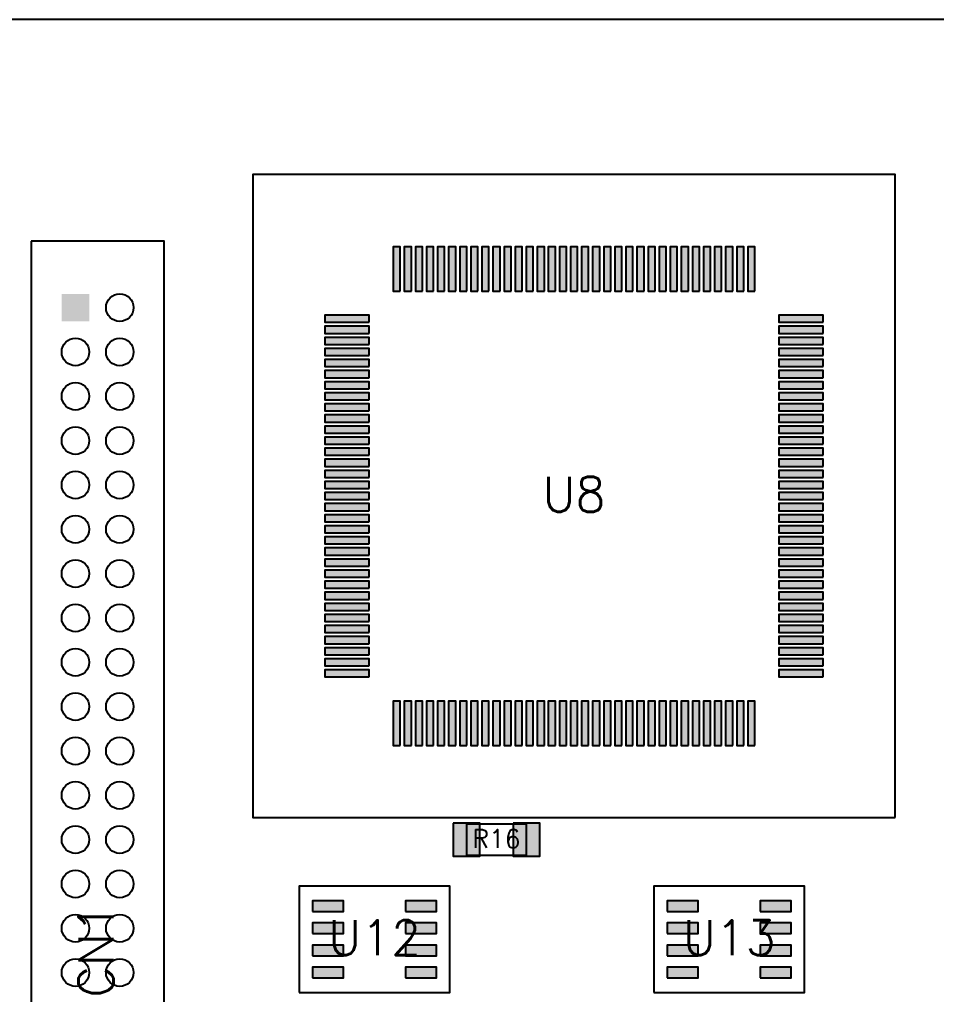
# Model space of a CAD drawing. Header units: millimetres. Extents: x 0 to 245, y 0 to 220.
# Drawn here: x 117.4 to 170, y 163.8 to 219.7 of the extents above; entities that cross this region are included whole.
import ezdxf

# ---------------------------------------------------------------- set-up
doc = ezdxf.new("R2010")
doc.units = ezdxf.units.MM
for name, color, linetype in [('Board', 255, 'Continuous'), ('PcbOutLine', 255, 'Continuous'), ('T_SMDOutline_InBom', 5, 'Continuous'), ('T_SMDText_InBom', 8, 'Continuous'), ('T_THTOutline_InBom', 22, 'Continuous'), ('T_THTText_InBom', 22, 'Continuous'), ('Top-InBomParts-SMD-0', 10, 'Continuous'), ('Top-InBomParts-THT-0', 22, 'Continuous'), ('Top-InBomParts-THT-all', 22, 'Continuous'), ('Top-InBomSMDPins-all', 5, 'Continuous'), ('Top-InBomSMDPinsPad-all', 5, 'Continuous')]:
    doc.layers.add(name, color=color, linetype=linetype)
doc.styles.get("Standard").update_dxf_attribs({"font": 'txt', "bigfont": 'gbcbig.shx'})

msp = doc.modelspace()

# ---------------------------------------------------------------- hatches: boundary and pattern name
at = {"layer": 'Top-InBomParts-THT-all'}
msp.add_hatch(color=256, dxfattribs=at).paths.add_polyline_path([(119.8626, 203.9874), (119.8626, 202.4126), (121.4374, 202.4126), (121.4374, 203.9874), (119.8626, 203.9874)], flags=0)
at = {"layer": 'Top-InBomSMDPinsPad-all'}
for points in [[(139.2682, 204.1522), (139.2682, 206.6922), (138.8618, 206.6922), (138.8618, 204.1522), (139.2682, 204.1522)], [(139.9032, 204.1522), (139.9032, 206.6922), (139.4968, 206.6922), (139.4968, 204.1522), (139.9032, 204.1522)], [(140.5382, 204.1522), (140.5382, 206.6922), (140.1318, 206.6922), (140.1318, 204.1522), (140.5382, 204.1522)], [(141.1732, 204.1522), (141.1732, 206.6922), (140.7668, 206.6922), (140.7668, 204.1522), (141.1732, 204.1522)], [(141.8082, 204.1522), (141.8082, 206.6922), (141.4018, 206.6922), (141.4018, 204.1522), (141.8082, 204.1522)], [(142.4432, 204.1522), (142.4432, 206.6922), (142.0368, 206.6922), (142.0368, 204.1522), (142.4432, 204.1522)], [(143.0782, 204.1522), (143.0782, 206.6922), (142.6718, 206.6922), (142.6718, 204.1522), (143.0782, 204.1522)], [(143.7132, 204.1522), (143.7132, 206.6922), (143.3068, 206.6922), (143.3068, 204.1522), (143.7132, 204.1522)], [(144.3482, 204.1522), (144.3482, 206.6922), (143.9418, 206.6922), (143.9418, 204.1522), (144.3482, 204.1522)], [(144.9832, 204.1522), (144.9832, 206.6922), (144.5768, 206.6922), (144.5768, 204.1522), (144.9832, 204.1522)], [(145.6182, 204.1522), (145.6182, 206.6922), (145.2118, 206.6922), (145.2118, 204.1522), (145.6182, 204.1522)], [(146.2532, 204.1522), (146.2532, 206.6922), (145.8468, 206.6922), (145.8468, 204.1522), (146.2532, 204.1522)], [(146.8882, 204.1522), (146.8882, 206.6922), (146.4818, 206.6922), (146.4818, 204.1522), (146.8882, 204.1522)], [(147.5232, 204.1522), (147.5232, 206.6922), (147.1168, 206.6922), (147.1168, 204.1522), (147.5232, 204.1522)], [(148.1582, 204.1522), (148.1582, 206.6922), (147.7518, 206.6922), (147.7518, 204.1522), (148.1582, 204.1522)], [(148.7932, 204.1522), (148.7932, 206.6922), (148.3868, 206.6922), (148.3868, 204.1522), (148.7932, 204.1522)], [(149.4279, 204.1522), (149.4279, 206.6922), (149.0215, 206.6922), (149.0215, 204.1522), (149.4279, 204.1522)], [(150.0629, 204.1522), (150.0629, 206.6922), (149.6565, 206.6922), (149.6565, 204.1522), (150.0629, 204.1522)], [(150.6979, 204.1522), (150.6979, 206.6922), (150.2915, 206.6922), (150.2915, 204.1522), (150.6979, 204.1522)], [(151.3329, 204.1522), (151.3329, 206.6922), (150.9265, 206.6922), (150.9265, 204.1522), (151.3329, 204.1522)], [(151.9679, 204.1522), (151.9679, 206.6922), (151.5615, 206.6922), (151.5615, 204.1522), (151.9679, 204.1522)], [(152.6029, 204.1522), (152.6029, 206.6922), (152.1965, 206.6922), (152.1965, 204.1522), (152.6029, 204.1522)], [(153.2379, 204.1522), (153.2379, 206.6922), (152.8315, 206.6922), (152.8315, 204.1522), (153.2379, 204.1522)], [(153.8729, 204.1522), (153.8729, 206.6922), (153.4665, 206.6922), (153.4665, 204.1522), (153.8729, 204.1522)], [(154.5079, 204.1522), (154.5079, 206.6922), (154.1015, 206.6922), (154.1015, 204.1522), (154.5079, 204.1522)], [(155.1429, 204.1522), (155.1429, 206.6922), (154.7365, 206.6922), (154.7365, 204.1522), (155.1429, 204.1522)], [(155.7779, 204.1522), (155.7779, 206.6922), (155.3715, 206.6922), (155.3715, 204.1522), (155.7779, 204.1522)], [(156.4129, 204.1522), (156.4129, 206.6922), (156.0065, 206.6922), (156.0065, 204.1522), (156.4129, 204.1522)], [(157.0479, 204.1522), (157.0479, 206.6922), (156.6415, 206.6922), (156.6415, 204.1522), (157.0479, 204.1522)], [(157.6829, 204.1522), (157.6829, 206.6922), (157.2765, 206.6922), (157.2765, 204.1522), (157.6829, 204.1522)], [(158.3179, 204.1522), (158.3179, 206.6922), (157.9115, 206.6922), (157.9115, 204.1522), (158.3179, 204.1522)], [(158.9529, 204.1522), (158.9529, 206.6922), (158.5465, 206.6922), (158.5465, 204.1522), (158.9529, 204.1522)], [(159.5879, 204.1522), (159.5879, 206.6922), (159.1815, 206.6922), (159.1815, 204.1522), (159.5879, 204.1522)], [(137.4775, 202.3615), (137.4775, 202.7679), (134.9375, 202.7679), (134.9375, 202.3615), (137.4775, 202.3615)], [(163.5122, 202.3615), (163.5122, 202.7679), (160.9722, 202.7679), (160.9722, 202.3615), (163.5122, 202.3615)], [(137.4775, 201.7265), (137.4775, 202.1329), (134.9375, 202.1329), (134.9375, 201.7265), (137.4775, 201.7265)], [(163.5122, 201.7265), (163.5122, 202.1329), (160.9722, 202.1329), (160.9722, 201.7265), (163.5122, 201.7265)], [(137.4775, 201.0915), (137.4775, 201.4979), (134.9375, 201.4979), (134.9375, 201.0915), (137.4775, 201.0915)], [(163.5122, 201.0915), (163.5122, 201.4979), (160.9722, 201.4979), (160.9722, 201.0915), (163.5122, 201.0915)], [(137.4775, 200.4565), (137.4775, 200.8629), (134.9375, 200.8629), (134.9375, 200.4565), (137.4775, 200.4565)], [(163.5122, 200.4565), (163.5122, 200.8629), (160.9722, 200.8629), (160.9722, 200.4565), (163.5122, 200.4565)], [(137.4775, 199.8215), (137.4775, 200.2279), (134.9375, 200.2279), (134.9375, 199.8215), (137.4775, 199.8215)], [(163.5122, 199.8215), (163.5122, 200.2279), (160.9722, 200.2279), (160.9722, 199.8215), (163.5122, 199.8215)], [(137.4775, 199.1865), (137.4775, 199.5929), (134.9375, 199.5929), (134.9375, 199.1865), (137.4775, 199.1865)], [(163.5122, 199.1865), (163.5122, 199.5929), (160.9722, 199.5929), (160.9722, 199.1865), (163.5122, 199.1865)], [(137.4775, 198.5515), (137.4775, 198.9579), (134.9375, 198.9579), (134.9375, 198.5515), (137.4775, 198.5515)], [(163.5122, 198.5515), (163.5122, 198.9579), (160.9722, 198.9579), (160.9722, 198.5515), (163.5122, 198.5515)], [(137.4775, 197.9165), (137.4775, 198.3229), (134.9375, 198.3229), (134.9375, 197.9165), (137.4775, 197.9165)], [(163.5122, 197.9165), (163.5122, 198.3229), (160.9722, 198.3229), (160.9722, 197.9165), (163.5122, 197.9165)], [(137.4775, 197.2815), (137.4775, 197.6879), (134.9375, 197.6879), (134.9375, 197.2815), (137.4775, 197.2815)], [(163.5122, 197.2815), (163.5122, 197.6879), (160.9722, 197.6879), (160.9722, 197.2815), (163.5122, 197.2815)], [(137.4775, 196.6465), (137.4775, 197.0529), (134.9375, 197.0529), (134.9375, 196.6465), (137.4775, 196.6465)], [(163.5122, 196.6465), (163.5122, 197.0529), (160.9722, 197.0529), (160.9722, 196.6465), (163.5122, 196.6465)], [(137.4775, 196.0115), (137.4775, 196.4179), (134.9375, 196.4179), (134.9375, 196.0115), (137.4775, 196.0115)], [(163.5122, 196.0115), (163.5122, 196.4179), (160.9722, 196.4179), (160.9722, 196.0115), (163.5122, 196.0115)], [(137.4775, 195.3765), (137.4775, 195.7829), (134.9375, 195.7829), (134.9375, 195.3765), (137.4775, 195.3765)], [(163.5122, 195.3765), (163.5122, 195.7829), (160.9722, 195.7829), (160.9722, 195.3765), (163.5122, 195.3765)], [(137.4775, 194.7415), (137.4775, 195.1479), (134.9375, 195.1479), (134.9375, 194.7415), (137.4775, 194.7415)], [(163.5122, 194.7415), (163.5122, 195.1479), (160.9722, 195.1479), (160.9722, 194.7415), (163.5122, 194.7415)], [(137.4775, 194.1065), (137.4775, 194.5129), (134.9375, 194.5129), (134.9375, 194.1065), (137.4775, 194.1065)], [(163.5122, 194.1065), (163.5122, 194.5129), (160.9722, 194.5129), (160.9722, 194.1065), (163.5122, 194.1065)], [(137.4775, 193.4715), (137.4775, 193.8779), (134.9375, 193.8779), (134.9375, 193.4715), (137.4775, 193.4715)], [(163.5122, 193.4715), (163.5122, 193.8779), (160.9722, 193.8779), (160.9722, 193.4715), (163.5122, 193.4715)], [(137.4775, 192.8365), (137.4775, 193.2429), (134.9375, 193.2429), (134.9375, 192.8365), (137.4775, 192.8365)], [(163.5122, 192.8365), (163.5122, 193.2429), (160.9722, 193.2429), (160.9722, 192.8365), (163.5122, 192.8365)], [(137.4775, 192.2018), (137.4775, 192.6082), (134.9375, 192.6082), (134.9375, 192.2018), (137.4775, 192.2018)], [(163.5122, 192.2018), (163.5122, 192.6082), (160.9722, 192.6082), (160.9722, 192.2018), (163.5122, 192.2018)], [(137.4775, 191.5668), (137.4775, 191.9732), (134.9375, 191.9732), (134.9375, 191.5668), (137.4775, 191.5668)], [(163.5122, 191.5668), (163.5122, 191.9732), (160.9722, 191.9732), (160.9722, 191.5668), (163.5122, 191.5668)], [(137.4775, 190.9318), (137.4775, 191.3382), (134.9375, 191.3382), (134.9375, 190.9318), (137.4775, 190.9318)], [(163.5122, 190.9318), (163.5122, 191.3382), (160.9722, 191.3382), (160.9722, 190.9318), (163.5122, 190.9318)], [(137.4775, 190.2968), (137.4775, 190.7032), (134.9375, 190.7032), (134.9375, 190.2968), (137.4775, 190.2968)], [(163.5122, 190.2968), (163.5122, 190.7032), (160.9722, 190.7032), (160.9722, 190.2968), (163.5122, 190.2968)], [(137.4775, 189.6618), (137.4775, 190.0682), (134.9375, 190.0682), (134.9375, 189.6618), (137.4775, 189.6618)], [(163.5122, 189.6618), (163.5122, 190.0682), (160.9722, 190.0682), (160.9722, 189.6618), (163.5122, 189.6618)], [(137.4775, 189.0268), (137.4775, 189.4332), (134.9375, 189.4332), (134.9375, 189.0268), (137.4775, 189.0268)], [(163.5122, 189.0268), (163.5122, 189.4332), (160.9722, 189.4332), (160.9722, 189.0268), (163.5122, 189.0268)], [(137.4775, 188.3918), (137.4775, 188.7982), (134.9375, 188.7982), (134.9375, 188.3918), (137.4775, 188.3918)], [(163.5122, 188.3918), (163.5122, 188.7982), (160.9722, 188.7982), (160.9722, 188.3918), (163.5122, 188.3918)], [(137.4775, 187.7568), (137.4775, 188.1632), (134.9375, 188.1632), (134.9375, 187.7568), (137.4775, 187.7568)], [(163.5122, 187.7568), (163.5122, 188.1632), (160.9722, 188.1632), (160.9722, 187.7568), (163.5122, 187.7568)], [(137.4775, 187.1218), (137.4775, 187.5282), (134.9375, 187.5282), (134.9375, 187.1218), (137.4775, 187.1218)], [(163.5122, 187.1218), (163.5122, 187.5282), (160.9722, 187.5282), (160.9722, 187.1218), (163.5122, 187.1218)], [(137.4775, 186.4868), (137.4775, 186.8932), (134.9375, 186.8932), (134.9375, 186.4868), (137.4775, 186.4868)], [(163.5122, 186.4868), (163.5122, 186.8932), (160.9722, 186.8932), (160.9722, 186.4868), (163.5122, 186.4868)], [(137.4775, 185.8518), (137.4775, 186.2582), (134.9375, 186.2582), (134.9375, 185.8518), (137.4775, 185.8518)], [(163.5122, 185.8518), (163.5122, 186.2582), (160.9722, 186.2582), (160.9722, 185.8518), (163.5122, 185.8518)], [(137.4775, 185.2168), (137.4775, 185.6232), (134.9375, 185.6232), (134.9375, 185.2168), (137.4775, 185.2168)], [(163.5122, 185.2168), (163.5122, 185.6232), (160.9722, 185.6232), (160.9722, 185.2168), (163.5122, 185.2168)], [(137.4775, 184.5818), (137.4775, 184.9882), (134.9375, 184.9882), (134.9375, 184.5818), (137.4775, 184.5818)], [(163.5122, 184.5818), (163.5122, 184.9882), (160.9722, 184.9882), (160.9722, 184.5818), (163.5122, 184.5818)], [(137.4775, 183.9468), (137.4775, 184.3532), (134.9375, 184.3532), (134.9375, 183.9468), (137.4775, 183.9468)], [(163.5122, 183.9468), (163.5122, 184.3532), (160.9722, 184.3532), (160.9722, 183.9468), (163.5122, 183.9468)], [(137.4775, 183.3118), (137.4775, 183.7182), (134.9375, 183.7182), (134.9375, 183.3118), (137.4775, 183.3118)], [(163.5122, 183.3118), (163.5122, 183.7182), (160.9722, 183.7182), (160.9722, 183.3118), (163.5122, 183.3118)], [(137.4775, 182.6768), (137.4775, 183.0832), (134.9375, 183.0832), (134.9375, 182.6768), (137.4775, 182.6768)], [(163.5122, 182.6768), (163.5122, 183.0832), (160.9722, 183.0832), (160.9722, 182.6768), (163.5122, 182.6768)], [(137.4775, 182.0418), (137.4775, 182.4482), (134.9375, 182.4482), (134.9375, 182.0418), (137.4775, 182.0418)], [(163.5122, 182.0418), (163.5122, 182.4482), (160.9722, 182.4482), (160.9722, 182.0418), (163.5122, 182.0418)], [(139.2682, 178.1175), (139.2682, 180.6575), (138.8618, 180.6575), (138.8618, 178.1175), (139.2682, 178.1175)], [(139.9032, 178.1175), (139.9032, 180.6575), (139.4968, 180.6575), (139.4968, 178.1175), (139.9032, 178.1175)], [(140.5382, 178.1175), (140.5382, 180.6575), (140.1318, 180.6575), (140.1318, 178.1175), (140.5382, 178.1175)], [(141.1732, 178.1175), (141.1732, 180.6575), (140.7668, 180.6575), (140.7668, 178.1175), (141.1732, 178.1175)], [(141.8082, 178.1175), (141.8082, 180.6575), (141.4018, 180.6575), (141.4018, 178.1175), (141.8082, 178.1175)], [(142.4432, 178.1175), (142.4432, 180.6575), (142.0368, 180.6575), (142.0368, 178.1175), (142.4432, 178.1175)], [(143.0782, 178.1175), (143.0782, 180.6575), (142.6718, 180.6575), (142.6718, 178.1175), (143.0782, 178.1175)], [(143.7132, 178.1175), (143.7132, 180.6575), (143.3068, 180.6575), (143.3068, 178.1175), (143.7132, 178.1175)], [(144.3482, 178.1175), (144.3482, 180.6575), (143.9418, 180.6575), (143.9418, 178.1175), (144.3482, 178.1175)], [(144.9832, 178.1175), (144.9832, 180.6575), (144.5768, 180.6575), (144.5768, 178.1175), (144.9832, 178.1175)], [(145.6182, 178.1175), (145.6182, 180.6575), (145.2118, 180.6575), (145.2118, 178.1175), (145.6182, 178.1175)], [(146.2532, 178.1175), (146.2532, 180.6575), (145.8468, 180.6575), (145.8468, 178.1175), (146.2532, 178.1175)], [(146.8882, 178.1175), (146.8882, 180.6575), (146.4818, 180.6575), (146.4818, 178.1175), (146.8882, 178.1175)], [(147.5232, 178.1175), (147.5232, 180.6575), (147.1168, 180.6575), (147.1168, 178.1175), (147.5232, 178.1175)], [(148.1582, 178.1175), (148.1582, 180.6575), (147.7518, 180.6575), (147.7518, 178.1175), (148.1582, 178.1175)], [(148.7932, 178.1175), (148.7932, 180.6575), (148.3868, 180.6575), (148.3868, 178.1175), (148.7932, 178.1175)], [(149.4279, 178.1175), (149.4279, 180.6575), (149.0215, 180.6575), (149.0215, 178.1175), (149.4279, 178.1175)], [(150.0629, 178.1175), (150.0629, 180.6575), (149.6565, 180.6575), (149.6565, 178.1175), (150.0629, 178.1175)], [(150.6979, 178.1175), (150.6979, 180.6575), (150.2915, 180.6575), (150.2915, 178.1175), (150.6979, 178.1175)], [(151.3329, 178.1175), (151.3329, 180.6575), (150.9265, 180.6575), (150.9265, 178.1175), (151.3329, 178.1175)], [(151.9679, 178.1175), (151.9679, 180.6575), (151.5615, 180.6575), (151.5615, 178.1175), (151.9679, 178.1175)], [(152.6029, 178.1175), (152.6029, 180.6575), (152.1965, 180.6575), (152.1965, 178.1175), (152.6029, 178.1175)], [(153.2379, 178.1175), (153.2379, 180.6575), (152.8315, 180.6575), (152.8315, 178.1175), (153.2379, 178.1175)], [(153.8729, 178.1175), (153.8729, 180.6575), (153.4665, 180.6575), (153.4665, 178.1175), (153.8729, 178.1175)], [(154.5079, 178.1175), (154.5079, 180.6575), (154.1015, 180.6575), (154.1015, 178.1175), (154.5079, 178.1175)], [(155.1429, 178.1175), (155.1429, 180.6575), (154.7365, 180.6575), (154.7365, 178.1175), (155.1429, 178.1175)], [(155.7779, 178.1175), (155.7779, 180.6575), (155.3715, 180.6575), (155.3715, 178.1175), (155.7779, 178.1175)], [(156.4129, 178.1175), (156.4129, 180.6575), (156.0065, 180.6575), (156.0065, 178.1175), (156.4129, 178.1175)], [(157.0479, 178.1175), (157.0479, 180.6575), (156.6415, 180.6575), (156.6415, 178.1175), (157.0479, 178.1175)], [(157.6829, 178.1175), (157.6829, 180.6575), (157.2765, 180.6575), (157.2765, 178.1175), (157.6829, 178.1175)], [(158.3179, 178.1175), (158.3179, 180.6575), (157.9115, 180.6575), (157.9115, 178.1175), (158.3179, 178.1175)], [(158.9529, 178.1175), (158.9529, 180.6575), (158.5465, 180.6575), (158.5465, 178.1175), (158.9529, 178.1175)], [(159.5879, 178.1175), (159.5879, 180.6575), (159.1815, 180.6575), (159.1815, 178.1175), (159.5879, 178.1175)], [(142.3035, 173.6725), (142.3035, 171.7675), (143.8275, 171.7675), (143.8275, 173.6725), (142.3035, 173.6725)], [(145.7322, 173.6725), (145.7322, 171.7675), (147.2562, 171.7675), (147.2562, 173.6725), (145.7322, 173.6725)], [(134.2393, 168.6049), (136.0173, 168.6049), (136.0173, 169.2145), (134.2393, 169.2145), (134.2393, 168.6049)], [(139.5727, 168.6049), (141.3507, 168.6049), (141.3507, 169.2145), (139.5727, 169.2145), (139.5727, 168.6049)], [(154.5593, 168.6049), (156.3373, 168.6049), (156.3373, 169.2145), (154.5593, 169.2145), (154.5593, 168.6049)], [(159.8927, 168.6049), (161.6707, 168.6049), (161.6707, 169.2145), (159.8927, 169.2145), (159.8927, 168.6049)], [(134.2393, 167.3349), (136.0173, 167.3349), (136.0173, 167.9445), (134.2393, 167.9445), (134.2393, 167.3349)], [(139.5727, 167.3349), (141.3507, 167.3349), (141.3507, 167.9445), (139.5727, 167.9445), (139.5727, 167.3349)], [(154.5593, 167.3349), (156.3373, 167.3349), (156.3373, 167.9445), (154.5593, 167.9445), (154.5593, 167.3349)], [(159.8927, 167.3349), (161.6707, 167.3349), (161.6707, 167.9445), (159.8927, 167.9445), (159.8927, 167.3349)], [(134.2393, 166.0655), (136.0173, 166.0655), (136.0173, 166.6751), (134.2393, 166.6751), (134.2393, 166.0655)], [(139.5727, 166.0655), (141.3507, 166.0655), (141.3507, 166.6751), (139.5727, 166.6751), (139.5727, 166.0655)], [(154.5593, 166.0655), (156.3373, 166.0655), (156.3373, 166.6751), (154.5593, 166.6751), (154.5593, 166.0655)], [(159.8927, 166.0655), (161.6707, 166.0655), (161.6707, 166.6751), (159.8927, 166.6751), (159.8927, 166.0655)], [(134.2393, 164.7955), (136.0173, 164.7955), (136.0173, 165.4051), (134.2393, 165.4051), (134.2393, 164.7955)], [(139.5727, 164.7955), (141.3507, 164.7955), (141.3507, 165.4051), (139.5727, 165.4051), (139.5727, 164.7955)], [(154.5593, 164.7955), (156.3373, 164.7955), (156.3373, 165.4051), (154.5593, 165.4051), (154.5593, 164.7955)], [(159.8927, 164.7955), (161.6707, 164.7955), (161.6707, 165.4051), (159.8927, 165.4051), (159.8927, 164.7955)]]:
    msp.add_hatch(color=256, dxfattribs=at).paths.add_polyline_path(points, flags=0)

# ---------------------------------------------------------------- linework, layer by layer
at = {"layer": 'Board'}
msp.add_lwpolyline([(0, 0), (245.11, 0), (245.11, 219.71), (0, 219.71), (0, 0)], dxfattribs=at)
at = {"layer": 'PcbOutLine', "const_width": 0.000762}
msp.add_lwpolyline([(0, 219.7095), (245.1095, 219.7095)], dxfattribs=at)
at = {"layer": 'T_SMDOutline_InBom'}
for points in [[(167.6397, 173.99), (167.6397, 210.8197), (130.81, 210.8197), (130.81, 173.99), (167.6397, 173.99)], [(143.0655, 173.609), (143.0655, 171.831), (146.4942, 171.831), (146.4942, 173.609), (143.0655, 173.609)], [(133.477, 163.957), (142.1127, 163.957), (142.1127, 170.0527), (133.477, 170.0527), (133.477, 163.957)], [(153.797, 163.957), (162.4327, 163.957), (162.4327, 170.0527), (153.797, 170.0527), (153.797, 163.957)]]:
    msp.add_lwpolyline(points, dxfattribs=at)
at = {"layer": 'T_THTOutline_InBom'}
msp.add_lwpolyline([(118.11, 207.01), (118.11, 125.73), (125.7297, 125.73), (125.7297, 207.01), (118.11, 207.01)], dxfattribs=at)
at = {"layer": 'Top-InBomParts-SMD-0'}
for points in [[(167.6397, 173.99), (167.6397, 210.82), (130.8097, 210.82), (130.8097, 173.99), (167.6397, 173.99)], [(143.0655, 173.609), (143.0655, 171.831), (146.4945, 171.831), (146.4945, 173.609), (143.0655, 173.609)], [(133.477, 163.957), (142.113, 163.957), (142.113, 170.053), (133.477, 170.053), (133.477, 163.957)], [(153.797, 163.957), (162.433, 163.957), (162.433, 170.053), (153.797, 170.053), (153.797, 163.957)]]:
    msp.add_lwpolyline(points, dxfattribs=at)
at = {"layer": 'Top-InBomParts-THT-0'}
msp.add_lwpolyline([(118.11, 207.01), (118.11, 125.73), (125.73, 125.73), (125.73, 207.01), (118.11, 207.01)], dxfattribs=at)
at = {"layer": 'Top-InBomParts-THT-all'}
for centre in [(123.19, 203.1997), (120.65, 200.6597), (123.19, 200.6597), (120.65, 198.12), (123.19, 198.12), (120.65, 195.5797), (123.19, 195.5797), (120.65, 193.0397), (123.19, 193.0397), (120.65, 190.4997), (123.19, 190.4997), (120.65, 187.9597), (123.19, 187.9597), (120.65, 185.42), (123.19, 185.42), (120.65, 182.8797), (123.19, 182.8797), (120.65, 180.3397), (123.19, 180.3397), (120.65, 177.7997), (123.19, 177.7997), (120.65, 175.2597), (123.19, 175.2597), (120.65, 172.72), (123.19, 172.72), (120.65, 170.1797), (123.19, 170.1797), (120.65, 167.64), (123.19, 167.64), (120.65, 165.1), (123.19, 165.1)]:
    msp.add_circle(centre, 0.7873, dxfattribs=at)
at = {"layer": 'Top-InBomSMDPins-all'}
for points in [[(139.2682, 204.1522), (139.2682, 206.6922), (138.8618, 206.6922), (138.8618, 204.1522), (139.2682, 204.1522)], [(139.9032, 204.1522), (139.9032, 206.6922), (139.4968, 206.6922), (139.4968, 204.1522), (139.9032, 204.1522)], [(140.5382, 204.1522), (140.5382, 206.6922), (140.1318, 206.6922), (140.1318, 204.1522), (140.5382, 204.1522)], [(141.1732, 204.1522), (141.1732, 206.6922), (140.7668, 206.6922), (140.7668, 204.1522), (141.1732, 204.1522)], [(141.8082, 204.1522), (141.8082, 206.6922), (141.4018, 206.6922), (141.4018, 204.1522), (141.8082, 204.1522)], [(142.4432, 204.1522), (142.4432, 206.6922), (142.0368, 206.6922), (142.0368, 204.1522), (142.4432, 204.1522)], [(143.0782, 204.1522), (143.0782, 206.6922), (142.6718, 206.6922), (142.6718, 204.1522), (143.0782, 204.1522)], [(143.7132, 204.1522), (143.7132, 206.6922), (143.3068, 206.6922), (143.3068, 204.1522), (143.7132, 204.1522)], [(144.3482, 204.1522), (144.3482, 206.6922), (143.9418, 206.6922), (143.9418, 204.1522), (144.3482, 204.1522)], [(144.9832, 204.1522), (144.9832, 206.6922), (144.5768, 206.6922), (144.5768, 204.1522), (144.9832, 204.1522)], [(145.6182, 204.1522), (145.6182, 206.6922), (145.2118, 206.6922), (145.2118, 204.1522), (145.6182, 204.1522)], [(146.2532, 204.1522), (146.2532, 206.6922), (145.8468, 206.6922), (145.8468, 204.1522), (146.2532, 204.1522)], [(146.8882, 204.1522), (146.8882, 206.6922), (146.4818, 206.6922), (146.4818, 204.1522), (146.8882, 204.1522)], [(147.5232, 204.1522), (147.5232, 206.6922), (147.1168, 206.6922), (147.1168, 204.1522), (147.5232, 204.1522)], [(148.1582, 204.1522), (148.1582, 206.6922), (147.7518, 206.6922), (147.7518, 204.1522), (148.1582, 204.1522)], [(148.7932, 204.1522), (148.7932, 206.6922), (148.3868, 206.6922), (148.3868, 204.1522), (148.7932, 204.1522)], [(149.4279, 204.1522), (149.4279, 206.6922), (149.0215, 206.6922), (149.0215, 204.1522), (149.4279, 204.1522)], [(150.0629, 204.1522), (150.0629, 206.6922), (149.6565, 206.6922), (149.6565, 204.1522), (150.0629, 204.1522)], [(150.6979, 204.1522), (150.6979, 206.6922), (150.2915, 206.6922), (150.2915, 204.1522), (150.6979, 204.1522)], [(151.3329, 204.1522), (151.3329, 206.6922), (150.9265, 206.6922), (150.9265, 204.1522), (151.3329, 204.1522)], [(151.9679, 204.1522), (151.9679, 206.6922), (151.5615, 206.6922), (151.5615, 204.1522), (151.9679, 204.1522)], [(152.6029, 204.1522), (152.6029, 206.6922), (152.1965, 206.6922), (152.1965, 204.1522), (152.6029, 204.1522)], [(153.2379, 204.1522), (153.2379, 206.6922), (152.8315, 206.6922), (152.8315, 204.1522), (153.2379, 204.1522)], [(153.8729, 204.1522), (153.8729, 206.6922), (153.4665, 206.6922), (153.4665, 204.1522), (153.8729, 204.1522)], [(154.5079, 204.1522), (154.5079, 206.6922), (154.1015, 206.6922), (154.1015, 204.1522), (154.5079, 204.1522)], [(155.1429, 204.1522), (155.1429, 206.6922), (154.7365, 206.6922), (154.7365, 204.1522), (155.1429, 204.1522)], [(155.7779, 204.1522), (155.7779, 206.6922), (155.3715, 206.6922), (155.3715, 204.1522), (155.7779, 204.1522)], [(156.4129, 204.1522), (156.4129, 206.6922), (156.0065, 206.6922), (156.0065, 204.1522), (156.4129, 204.1522)], [(157.0479, 204.1522), (157.0479, 206.6922), (156.6415, 206.6922), (156.6415, 204.1522), (157.0479, 204.1522)], [(157.6829, 204.1522), (157.6829, 206.6922), (157.2765, 206.6922), (157.2765, 204.1522), (157.6829, 204.1522)], [(158.3179, 204.1522), (158.3179, 206.6922), (157.9115, 206.6922), (157.9115, 204.1522), (158.3179, 204.1522)], [(158.9529, 204.1522), (158.9529, 206.6922), (158.5465, 206.6922), (158.5465, 204.1522), (158.9529, 204.1522)], [(159.5879, 204.1522), (159.5879, 206.6922), (159.1815, 206.6922), (159.1815, 204.1522), (159.5879, 204.1522)], [(137.4775, 202.3615), (137.4775, 202.7679), (134.9375, 202.7679), (134.9375, 202.3615), (137.4775, 202.3615)], [(163.5122, 202.3615), (163.5122, 202.7679), (160.9722, 202.7679), (160.9722, 202.3615), (163.5122, 202.3615)], [(137.4775, 201.7265), (137.4775, 202.1329), (134.9375, 202.1329), (134.9375, 201.7265), (137.4775, 201.7265)], [(163.5122, 201.7265), (163.5122, 202.1329), (160.9722, 202.1329), (160.9722, 201.7265), (163.5122, 201.7265)], [(137.4775, 201.0915), (137.4775, 201.4979), (134.9375, 201.4979), (134.9375, 201.0915), (137.4775, 201.0915)], [(163.5122, 201.0915), (163.5122, 201.4979), (160.9722, 201.4979), (160.9722, 201.0915), (163.5122, 201.0915)], [(137.4775, 200.4565), (137.4775, 200.8629), (134.9375, 200.8629), (134.9375, 200.4565), (137.4775, 200.4565)], [(163.5122, 200.4565), (163.5122, 200.8629), (160.9722, 200.8629), (160.9722, 200.4565), (163.5122, 200.4565)], [(137.4775, 199.8215), (137.4775, 200.2279), (134.9375, 200.2279), (134.9375, 199.8215), (137.4775, 199.8215)], [(163.5122, 199.8215), (163.5122, 200.2279), (160.9722, 200.2279), (160.9722, 199.8215), (163.5122, 199.8215)], [(137.4775, 199.1865), (137.4775, 199.5929), (134.9375, 199.5929), (134.9375, 199.1865), (137.4775, 199.1865)], [(163.5122, 199.1865), (163.5122, 199.5929), (160.9722, 199.5929), (160.9722, 199.1865), (163.5122, 199.1865)], [(137.4775, 198.5515), (137.4775, 198.9579), (134.9375, 198.9579), (134.9375, 198.5515), (137.4775, 198.5515)], [(163.5122, 198.5515), (163.5122, 198.9579), (160.9722, 198.9579), (160.9722, 198.5515), (163.5122, 198.5515)], [(137.4775, 197.9165), (137.4775, 198.3229), (134.9375, 198.3229), (134.9375, 197.9165), (137.4775, 197.9165)], [(163.5122, 197.9165), (163.5122, 198.3229), (160.9722, 198.3229), (160.9722, 197.9165), (163.5122, 197.9165)], [(137.4775, 197.2815), (137.4775, 197.6879), (134.9375, 197.6879), (134.9375, 197.2815), (137.4775, 197.2815)], [(163.5122, 197.2815), (163.5122, 197.6879), (160.9722, 197.6879), (160.9722, 197.2815), (163.5122, 197.2815)], [(137.4775, 196.6465), (137.4775, 197.0529), (134.9375, 197.0529), (134.9375, 196.6465), (137.4775, 196.6465)], [(163.5122, 196.6465), (163.5122, 197.0529), (160.9722, 197.0529), (160.9722, 196.6465), (163.5122, 196.6465)], [(137.4775, 196.0115), (137.4775, 196.4179), (134.9375, 196.4179), (134.9375, 196.0115), (137.4775, 196.0115)], [(163.5122, 196.0115), (163.5122, 196.4179), (160.9722, 196.4179), (160.9722, 196.0115), (163.5122, 196.0115)], [(137.4775, 195.3765), (137.4775, 195.7829), (134.9375, 195.7829), (134.9375, 195.3765), (137.4775, 195.3765)], [(163.5122, 195.3765), (163.5122, 195.7829), (160.9722, 195.7829), (160.9722, 195.3765), (163.5122, 195.3765)], [(137.4775, 194.7415), (137.4775, 195.1479), (134.9375, 195.1479), (134.9375, 194.7415), (137.4775, 194.7415)], [(163.5122, 194.7415), (163.5122, 195.1479), (160.9722, 195.1479), (160.9722, 194.7415), (163.5122, 194.7415)], [(137.4775, 194.1065), (137.4775, 194.5129), (134.9375, 194.5129), (134.9375, 194.1065), (137.4775, 194.1065)], [(163.5122, 194.1065), (163.5122, 194.5129), (160.9722, 194.5129), (160.9722, 194.1065), (163.5122, 194.1065)], [(137.4775, 193.4715), (137.4775, 193.8779), (134.9375, 193.8779), (134.9375, 193.4715), (137.4775, 193.4715)], [(163.5122, 193.4715), (163.5122, 193.8779), (160.9722, 193.8779), (160.9722, 193.4715), (163.5122, 193.4715)], [(137.4775, 192.8365), (137.4775, 193.2429), (134.9375, 193.2429), (134.9375, 192.8365), (137.4775, 192.8365)], [(163.5122, 192.8365), (163.5122, 193.2429), (160.9722, 193.2429), (160.9722, 192.8365), (163.5122, 192.8365)], [(137.4775, 192.2018), (137.4775, 192.6082), (134.9375, 192.6082), (134.9375, 192.2018), (137.4775, 192.2018)], [(163.5122, 192.2018), (163.5122, 192.6082), (160.9722, 192.6082), (160.9722, 192.2018), (163.5122, 192.2018)], [(137.4775, 191.5668), (137.4775, 191.9732), (134.9375, 191.9732), (134.9375, 191.5668), (137.4775, 191.5668)], [(163.5122, 191.5668), (163.5122, 191.9732), (160.9722, 191.9732), (160.9722, 191.5668), (163.5122, 191.5668)], [(137.4775, 190.9318), (137.4775, 191.3382), (134.9375, 191.3382), (134.9375, 190.9318), (137.4775, 190.9318)], [(163.5122, 190.9318), (163.5122, 191.3382), (160.9722, 191.3382), (160.9722, 190.9318), (163.5122, 190.9318)], [(137.4775, 190.2968), (137.4775, 190.7032), (134.9375, 190.7032), (134.9375, 190.2968), (137.4775, 190.2968)], [(163.5122, 190.2968), (163.5122, 190.7032), (160.9722, 190.7032), (160.9722, 190.2968), (163.5122, 190.2968)], [(137.4775, 189.6618), (137.4775, 190.0682), (134.9375, 190.0682), (134.9375, 189.6618), (137.4775, 189.6618)], [(163.5122, 189.6618), (163.5122, 190.0682), (160.9722, 190.0682), (160.9722, 189.6618), (163.5122, 189.6618)], [(137.4775, 189.0268), (137.4775, 189.4332), (134.9375, 189.4332), (134.9375, 189.0268), (137.4775, 189.0268)], [(163.5122, 189.0268), (163.5122, 189.4332), (160.9722, 189.4332), (160.9722, 189.0268), (163.5122, 189.0268)], [(137.4775, 188.3918), (137.4775, 188.7982), (134.9375, 188.7982), (134.9375, 188.3918), (137.4775, 188.3918)], [(163.5122, 188.3918), (163.5122, 188.7982), (160.9722, 188.7982), (160.9722, 188.3918), (163.5122, 188.3918)], [(137.4775, 187.7568), (137.4775, 188.1632), (134.9375, 188.1632), (134.9375, 187.7568), (137.4775, 187.7568)], [(163.5122, 187.7568), (163.5122, 188.1632), (160.9722, 188.1632), (160.9722, 187.7568), (163.5122, 187.7568)], [(137.4775, 187.1218), (137.4775, 187.5282), (134.9375, 187.5282), (134.9375, 187.1218), (137.4775, 187.1218)], [(163.5122, 187.1218), (163.5122, 187.5282), (160.9722, 187.5282), (160.9722, 187.1218), (163.5122, 187.1218)], [(137.4775, 186.4868), (137.4775, 186.8932), (134.9375, 186.8932), (134.9375, 186.4868), (137.4775, 186.4868)], [(163.5122, 186.4868), (163.5122, 186.8932), (160.9722, 186.8932), (160.9722, 186.4868), (163.5122, 186.4868)], [(137.4775, 185.8518), (137.4775, 186.2582), (134.9375, 186.2582), (134.9375, 185.8518), (137.4775, 185.8518)], [(163.5122, 185.8518), (163.5122, 186.2582), (160.9722, 186.2582), (160.9722, 185.8518), (163.5122, 185.8518)], [(137.4775, 185.2168), (137.4775, 185.6232), (134.9375, 185.6232), (134.9375, 185.2168), (137.4775, 185.2168)], [(163.5122, 185.2168), (163.5122, 185.6232), (160.9722, 185.6232), (160.9722, 185.2168), (163.5122, 185.2168)], [(137.4775, 184.5818), (137.4775, 184.9882), (134.9375, 184.9882), (134.9375, 184.5818), (137.4775, 184.5818)], [(163.5122, 184.5818), (163.5122, 184.9882), (160.9722, 184.9882), (160.9722, 184.5818), (163.5122, 184.5818)], [(137.4775, 183.9468), (137.4775, 184.3532), (134.9375, 184.3532), (134.9375, 183.9468), (137.4775, 183.9468)], [(163.5122, 183.9468), (163.5122, 184.3532), (160.9722, 184.3532), (160.9722, 183.9468), (163.5122, 183.9468)], [(137.4775, 183.3118), (137.4775, 183.7182), (134.9375, 183.7182), (134.9375, 183.3118), (137.4775, 183.3118)], [(163.5122, 183.3118), (163.5122, 183.7182), (160.9722, 183.7182), (160.9722, 183.3118), (163.5122, 183.3118)], [(137.4775, 182.6768), (137.4775, 183.0832), (134.9375, 183.0832), (134.9375, 182.6768), (137.4775, 182.6768)], [(163.5122, 182.6768), (163.5122, 183.0832), (160.9722, 183.0832), (160.9722, 182.6768), (163.5122, 182.6768)], [(137.4775, 182.0418), (137.4775, 182.4482), (134.9375, 182.4482), (134.9375, 182.0418), (137.4775, 182.0418)], [(163.5122, 182.0418), (163.5122, 182.4482), (160.9722, 182.4482), (160.9722, 182.0418), (163.5122, 182.0418)], [(139.2682, 178.1175), (139.2682, 180.6575), (138.8618, 180.6575), (138.8618, 178.1175), (139.2682, 178.1175)], [(139.9032, 178.1175), (139.9032, 180.6575), (139.4968, 180.6575), (139.4968, 178.1175), (139.9032, 178.1175)], [(140.5382, 178.1175), (140.5382, 180.6575), (140.1318, 180.6575), (140.1318, 178.1175), (140.5382, 178.1175)], [(141.1732, 178.1175), (141.1732, 180.6575), (140.7668, 180.6575), (140.7668, 178.1175), (141.1732, 178.1175)], [(141.8082, 178.1175), (141.8082, 180.6575), (141.4018, 180.6575), (141.4018, 178.1175), (141.8082, 178.1175)], [(142.4432, 178.1175), (142.4432, 180.6575), (142.0368, 180.6575), (142.0368, 178.1175), (142.4432, 178.1175)], [(143.0782, 178.1175), (143.0782, 180.6575), (142.6718, 180.6575), (142.6718, 178.1175), (143.0782, 178.1175)], [(143.7132, 178.1175), (143.7132, 180.6575), (143.3068, 180.6575), (143.3068, 178.1175), (143.7132, 178.1175)], [(144.3482, 178.1175), (144.3482, 180.6575), (143.9418, 180.6575), (143.9418, 178.1175), (144.3482, 178.1175)], [(144.9832, 178.1175), (144.9832, 180.6575), (144.5768, 180.6575), (144.5768, 178.1175), (144.9832, 178.1175)], [(145.6182, 178.1175), (145.6182, 180.6575), (145.2118, 180.6575), (145.2118, 178.1175), (145.6182, 178.1175)], [(146.2532, 178.1175), (146.2532, 180.6575), (145.8468, 180.6575), (145.8468, 178.1175), (146.2532, 178.1175)], [(146.8882, 178.1175), (146.8882, 180.6575), (146.4818, 180.6575), (146.4818, 178.1175), (146.8882, 178.1175)], [(147.5232, 178.1175), (147.5232, 180.6575), (147.1168, 180.6575), (147.1168, 178.1175), (147.5232, 178.1175)], [(148.1582, 178.1175), (148.1582, 180.6575), (147.7518, 180.6575), (147.7518, 178.1175), (148.1582, 178.1175)], [(148.7932, 178.1175), (148.7932, 180.6575), (148.3868, 180.6575), (148.3868, 178.1175), (148.7932, 178.1175)], [(149.4279, 178.1175), (149.4279, 180.6575), (149.0215, 180.6575), (149.0215, 178.1175), (149.4279, 178.1175)], [(150.0629, 178.1175), (150.0629, 180.6575), (149.6565, 180.6575), (149.6565, 178.1175), (150.0629, 178.1175)], [(150.6979, 178.1175), (150.6979, 180.6575), (150.2915, 180.6575), (150.2915, 178.1175), (150.6979, 178.1175)], [(151.3329, 178.1175), (151.3329, 180.6575), (150.9265, 180.6575), (150.9265, 178.1175), (151.3329, 178.1175)], [(151.9679, 178.1175), (151.9679, 180.6575), (151.5615, 180.6575), (151.5615, 178.1175), (151.9679, 178.1175)], [(152.6029, 178.1175), (152.6029, 180.6575), (152.1965, 180.6575), (152.1965, 178.1175), (152.6029, 178.1175)], [(153.2379, 178.1175), (153.2379, 180.6575), (152.8315, 180.6575), (152.8315, 178.1175), (153.2379, 178.1175)], [(153.8729, 178.1175), (153.8729, 180.6575), (153.4665, 180.6575), (153.4665, 178.1175), (153.8729, 178.1175)], [(154.5079, 178.1175), (154.5079, 180.6575), (154.1015, 180.6575), (154.1015, 178.1175), (154.5079, 178.1175)], [(155.1429, 178.1175), (155.1429, 180.6575), (154.7365, 180.6575), (154.7365, 178.1175), (155.1429, 178.1175)], [(155.7779, 178.1175), (155.7779, 180.6575), (155.3715, 180.6575), (155.3715, 178.1175), (155.7779, 178.1175)], [(156.4129, 178.1175), (156.4129, 180.6575), (156.0065, 180.6575), (156.0065, 178.1175), (156.4129, 178.1175)], [(157.0479, 178.1175), (157.0479, 180.6575), (156.6415, 180.6575), (156.6415, 178.1175), (157.0479, 178.1175)], [(157.6829, 178.1175), (157.6829, 180.6575), (157.2765, 180.6575), (157.2765, 178.1175), (157.6829, 178.1175)], [(158.3179, 178.1175), (158.3179, 180.6575), (157.9115, 180.6575), (157.9115, 178.1175), (158.3179, 178.1175)], [(158.9529, 178.1175), (158.9529, 180.6575), (158.5465, 180.6575), (158.5465, 178.1175), (158.9529, 178.1175)], [(159.5879, 178.1175), (159.5879, 180.6575), (159.1815, 180.6575), (159.1815, 178.1175), (159.5879, 178.1175)], [(142.3035, 173.6725), (142.3035, 171.7675), (143.8275, 171.7675), (143.8275, 173.6725), (142.3035, 173.6725)], [(145.7322, 173.6725), (145.7322, 171.7675), (147.2562, 171.7675), (147.2562, 173.6725), (145.7322, 173.6725)], [(134.2393, 168.6049), (136.0173, 168.6049), (136.0173, 169.2145), (134.2393, 169.2145), (134.2393, 168.6049)], [(139.5727, 168.6049), (141.3507, 168.6049), (141.3507, 169.2145), (139.5727, 169.2145), (139.5727, 168.6049)], [(154.5593, 168.6049), (156.3373, 168.6049), (156.3373, 169.2145), (154.5593, 169.2145), (154.5593, 168.6049)], [(159.8927, 168.6049), (161.6707, 168.6049), (161.6707, 169.2145), (159.8927, 169.2145), (159.8927, 168.6049)], [(134.2393, 167.3349), (136.0173, 167.3349), (136.0173, 167.9445), (134.2393, 167.9445), (134.2393, 167.3349)], [(139.5727, 167.3349), (141.3507, 167.3349), (141.3507, 167.9445), (139.5727, 167.9445), (139.5727, 167.3349)], [(154.5593, 167.3349), (156.3373, 167.3349), (156.3373, 167.9445), (154.5593, 167.9445), (154.5593, 167.3349)], [(159.8927, 167.3349), (161.6707, 167.3349), (161.6707, 167.9445), (159.8927, 167.9445), (159.8927, 167.3349)], [(134.2393, 166.0655), (136.0173, 166.0655), (136.0173, 166.6751), (134.2393, 166.6751), (134.2393, 166.0655)], [(139.5727, 166.0655), (141.3507, 166.0655), (141.3507, 166.6751), (139.5727, 166.6751), (139.5727, 166.0655)], [(154.5593, 166.0655), (156.3373, 166.0655), (156.3373, 166.6751), (154.5593, 166.6751), (154.5593, 166.0655)], [(159.8927, 166.0655), (161.6707, 166.0655), (161.6707, 166.6751), (159.8927, 166.6751), (159.8927, 166.0655)], [(134.2393, 164.7955), (136.0173, 164.7955), (136.0173, 165.4051), (134.2393, 165.4051), (134.2393, 164.7955)], [(139.5727, 164.7955), (141.3507, 164.7955), (141.3507, 165.4051), (139.5727, 165.4051), (139.5727, 164.7955)], [(154.5593, 164.7955), (156.3373, 164.7955), (156.3373, 165.4051), (154.5593, 165.4051), (154.5593, 164.7955)], [(159.8927, 164.7955), (161.6707, 164.7955), (161.6707, 165.4051), (159.8927, 165.4051), (159.8927, 164.7955)]]:
    msp.add_lwpolyline(points, dxfattribs=at)

# ---------------------------------------------------------------- texts
at = {"layer": 'T_SMDText_InBom', "attachment_point": 5}
for s, insert, char_height, width in [('U8', (149.2247, 192.5008, 1), 2, 3.999994), ('R16', (144.78, 172.7708, 1), 1.05833, 3.175002), ('U12', (137.795, 167.1008, 1), 2, 5.999991), ('U13', (158.115, 167.1008, 1), 2, 5.999991)]:
    msp.add_mtext(s, dxfattribs=dict(at, insert=insert, char_height=char_height, width=width))
at = {"layer": 'T_THTText_InBom', "insert": (121.824, 166.37, 1), "char_height": 2, "width": 5.999991, "attachment_point": 5, "rotation": 90}
msp.add_mtext('CN1', dxfattribs=at)

doc.saveas('drawing.dxf')
